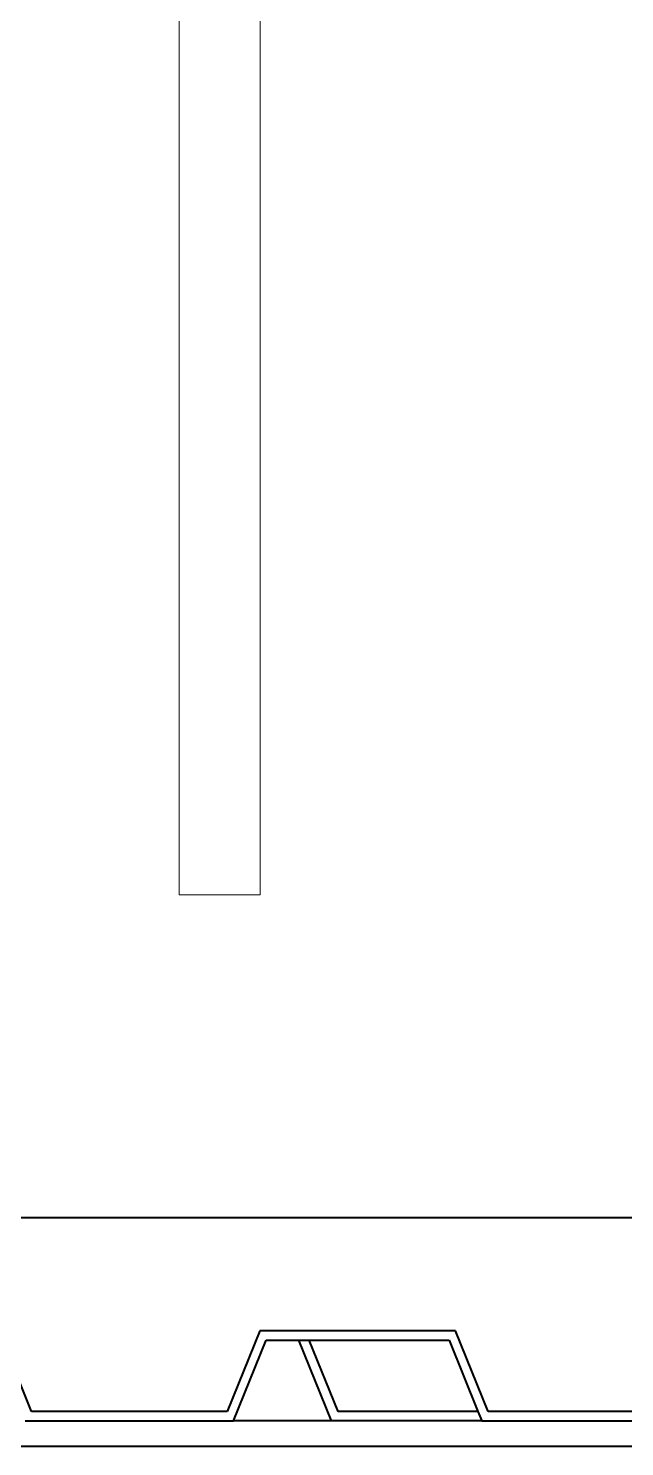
# Model space of a CAD drawing. Header units: metres. Extents: x 78 to 178, y -74 to 157.
# Drawn here: x 118.515 to 118.883, y -55.393 to -54.514 of the extents above; entities that cross this region are included whole.
import ezdxf

# ---------------------------------------------------------------- set-up
doc = ezdxf.new("R2010")
doc.units = ezdxf.units.M
doc.layers.add('01_Fina', color=252, linetype='Continuous', lineweight=15)
doc.layers.add('Cortes', color=7, linetype='Continuous', lineweight=40)

msp = doc.modelspace()

# ---------------------------------------------------------------- linework, layer by layer
at = {"layer": '01_Fina'}
for p, q in [((118.60784, -53.05079), (118.60784, -55.05079)), ((118.65784, -53.05079), (118.65784, -55.05079)), ((118.65784, -55.05079), (118.60784, -55.05079))]:
    msp.add_line(p, q, dxfattribs=at)
at = {"layer": 'Cortes'}
for p, q in [((120.21097, -55.25079), (118.32862, -55.25079)), ((118.51648, -55.37079), (118.49631, -55.32079)), ((118.65769, -55.32079), (118.63752, -55.37079)), ((118.77873, -55.32079), (118.65769, -55.32079)), ((118.7989, -55.37079), (118.77873, -55.32079)), ((118.64143, -55.37651), (118.6616, -55.32651)), ((118.6616, -55.32651), (118.68178, -55.32651)), ((118.70213, -55.37651), (118.68178, -55.32651)), ((118.68178, -55.32651), (118.68805, -55.32651)), ((118.68805, -55.32651), (118.70607, -55.37079)), ((118.68805, -55.32651), (118.77482, -55.32651)), ((118.77482, -55.32651), (118.79268, -55.37079)), ((118.63752, -55.37079), (118.51648, -55.37079)), ((118.79268, -55.37079), (118.70607, -55.37079)), ((118.79268, -55.37079), (118.79499, -55.37651)), ((118.91993, -55.37079), (118.7989, -55.37079)), ((118.51257, -55.37651), (118.64143, -55.37651)), ((118.70213, -55.37651), (118.64143, -55.37651)), ((118.79499, -55.37651), (118.70213, -55.37651)), ((118.79499, -55.37651), (118.92384, -55.37651)), ((119.59295, -55.39251), (117.76795, -55.39251))]:
    msp.add_line(p, q, dxfattribs=at)

doc.saveas('drawing.dxf')
